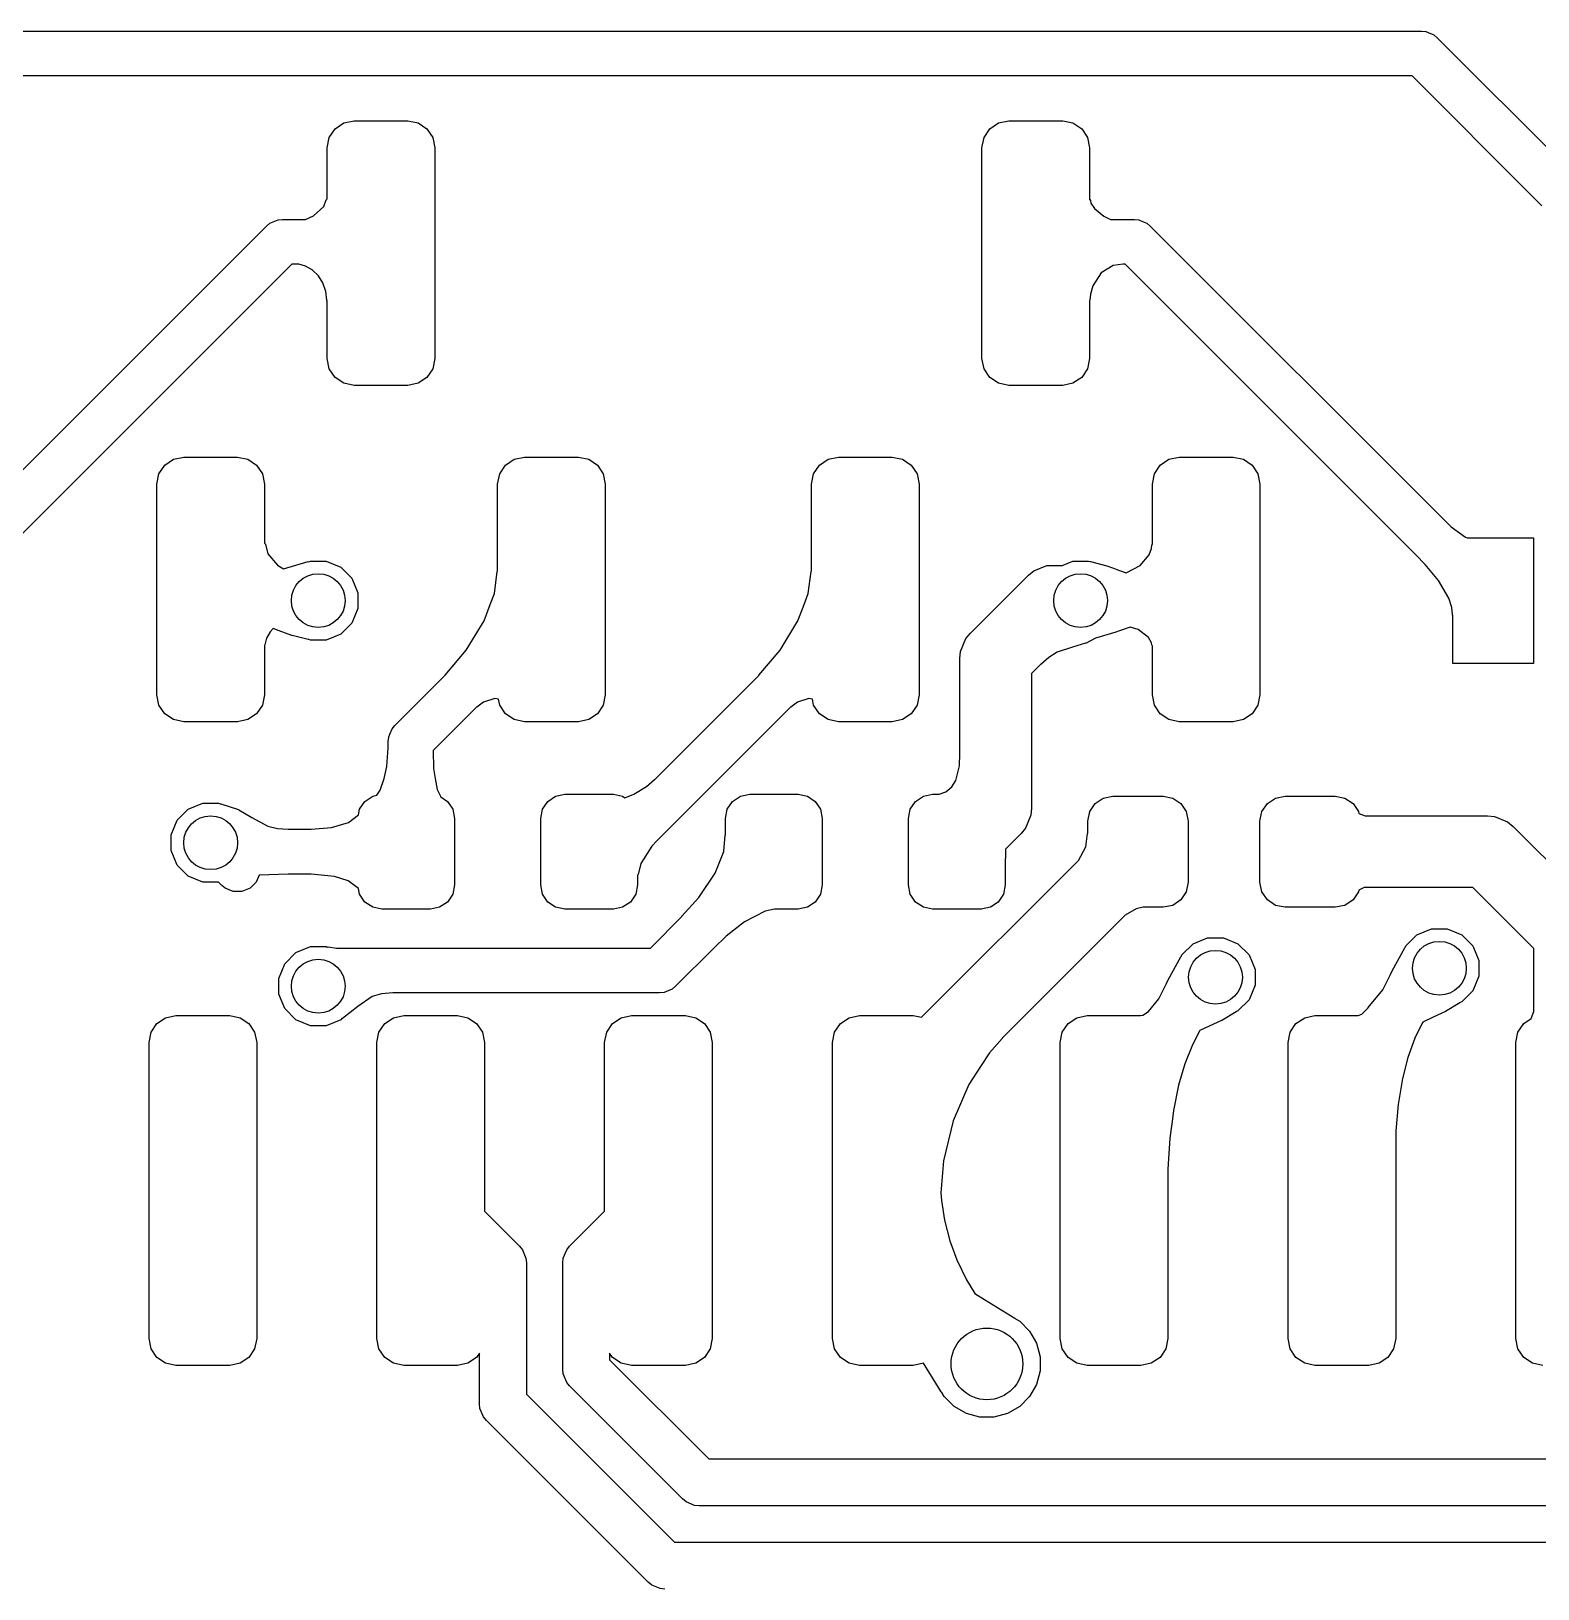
# Model space of a CAD drawing. Extents: x 89 to 178, y -115 to -57.
# Drawn here: x 158.55 to 166.95, y -96.06 to -87.38 of the extents above; entities that cross this region are included whole.
import ezdxf

# ---------------------------------------------------------------- set-up
doc = ezdxf.new("R2010")
doc.units = 0
doc.layers.add('BLACK', color=7, linetype='CONTINUOUS')

msp = doc.modelspace()

# ---------------------------------------------------------------- linework, layer by layer
at = {"layer": 'BLACK', "linetype": 'CONTINUOUS'}
for p, q in [((154.635772, -87.375), (166.3, -87.375)), ((166.3, -87.375), (166.324386, -87.377402)), ((166.324386, -87.377402), (166.324387, -87.377402)), ((166.324387, -87.377402), (166.337584, -87.382868)), ((166.337584, -87.382868), (166.369446, -87.396066)), ((166.369446, -87.396066), (166.369451, -87.396071)), ((166.369451, -87.396071), (166.388388, -87.411612)), ((166.388388, -87.411612), (167.085888, -88.109111)), ((166.248224, -87.625), (154.63711, -87.625)), ((166.918021, -88.294798), (166.248224, -87.625)), ((160.243934, -87.918934), (160.292597, -87.886418)), ((160.292597, -87.886418), (160.35, -87.875)), ((160.35, -87.875), (160.65, -87.875)), ((160.65, -87.875), (160.707403, -87.886418)), ((160.707403, -87.886418), (160.756066, -87.918934)), ((163.893934, -87.918934), (163.942597, -87.886418)), ((163.942597, -87.886418), (164, -87.875)), ((164, -87.875), (164.3, -87.875)), ((164.3, -87.875), (164.357403, -87.886418)), ((164.357403, -87.886418), (164.406066, -87.918934)), ((160.2, -88.025), (160.211418, -87.967597)), ((160.211418, -87.967597), (160.243934, -87.918934)), ((160.756066, -87.918934), (160.788582, -87.967597)), ((160.788582, -87.967597), (160.8, -88.025)), ((163.85, -88.025), (163.861418, -87.967597)), ((163.861418, -87.967597), (163.893934, -87.918934)), ((164.406066, -87.918934), (164.438582, -87.967597)), ((164.438582, -87.967597), (164.45, -88.025)), ((160.2, -88.309509), (160.2, -88.025)), ((160.8, -88.025), (160.8, -89.2)), ((163.85, -89.2), (163.85, -88.025)), ((164.45, -88.025), (164.45, -88.3132)), ((160.18169, -88.352641), (160.193854, -88.316287)), ((160.193854, -88.316287), (160.199728, -88.309529)), ((160.199728, -88.309529), (160.2, -88.309509)), ((164.45, -88.3132), (164.451139, -88.313644)), ((164.451139, -88.313644), (164.454483, -88.319629)), ((164.454483, -88.319629), (164.457429, -88.333313)), ((166.971531, -88.3491), (166.918021, -88.294798)), ((160.078009, -88.425), (160.123867, -88.404291)), ((160.123867, -88.404291), (160.18169, -88.352641)), ((164.457429, -88.333313), (164.457429, -88.333314)), ((164.457429, -88.333314), (164.457429, -88.333315)), ((164.457429, -88.333315), (164.45743, -88.333316)), ((164.45743, -88.333316), (164.477423, -88.364237)), ((164.477423, -88.364237), (164.52886, -88.405985)), ((164.52886, -88.405985), (164.567334, -88.425)), ((158.21885, -90.104373), (159.861612, -88.461612)), ((159.861612, -88.461612), (159.880548, -88.446071)), ((159.880548, -88.446071), (159.880554, -88.446066)), ((159.880554, -88.446066), (159.917806, -88.430636)), ((159.917806, -88.430636), (159.925613, -88.427402)), ((159.925613, -88.427402), (159.925614, -88.427402)), ((159.925614, -88.427402), (159.95, -88.425)), ((159.95, -88.425), (160.078009, -88.425)), ((164.567334, -88.425), (164.7, -88.425)), ((164.7, -88.425), (164.724386, -88.427402)), ((164.724386, -88.427402), (164.724387, -88.427402)), ((164.724387, -88.427402), (164.732194, -88.430636)), ((164.732194, -88.430636), (164.769446, -88.446066)), ((164.769446, -88.446066), (164.769451, -88.446071)), ((164.769451, -88.446071), (164.788388, -88.461612)), ((164.788388, -88.461612), (166.435843, -90.109067)), ((160.001776, -88.675), (158.349939, -90.326836)), ((160.041188, -88.675), (160.001776, -88.675)), ((160.078119, -88.685243), (160.041188, -88.675)), ((160.078122, -88.685244), (160.078119, -88.685243)), ((160.078127, -88.685247), (160.078122, -88.685244)), ((160.116121, -88.70665), (160.078127, -88.685247)), ((160.150517, -88.739589), (160.116121, -88.70665)), ((160.175053, -88.77845), (160.150517, -88.739589)), ((164.514493, -88.723103), (164.467831, -88.794803)), ((164.5145, -88.723096), (164.514493, -88.723103)), ((164.581756, -88.681528), (164.5145, -88.723096)), ((164.581764, -88.681525), (164.581756, -88.681528)), ((164.636421, -88.675), (164.581764, -88.681525)), ((164.648224, -88.675), (164.636421, -88.675)), ((166.267976, -90.294752), (164.648224, -88.675)), ((160.192206, -88.827338), (160.175053, -88.77845)), ((160.197424, -88.875004), (160.192206, -88.827338)), ((164.454729, -88.842218), (164.452045, -88.874178)), ((164.467831, -88.794803), (164.454729, -88.842218)), ((160.2, -88.880541), (160.197424, -88.875004)), ((160.2, -89.2), (160.2, -88.880541)), ((164.452045, -88.874178), (164.45, -88.87814)), ((164.45, -88.87814), (164.45, -89.2)), ((160.211418, -89.257403), (160.2, -89.2)), ((160.243934, -89.306066), (160.211418, -89.257403)), ((160.788582, -89.257403), (160.756066, -89.306066)), ((160.8, -89.2), (160.788582, -89.257403)), ((163.861418, -89.257403), (163.85, -89.2)), ((163.893934, -89.306066), (163.861418, -89.257403)), ((164.438582, -89.257403), (164.406066, -89.306066)), ((164.45, -89.2), (164.438582, -89.257403)), ((160.292597, -89.338582), (160.243934, -89.306066)), ((160.35, -89.35), (160.292597, -89.338582)), ((160.65, -89.35), (160.35, -89.35)), ((160.707403, -89.338582), (160.65, -89.35)), ((160.756066, -89.306066), (160.707403, -89.338582)), ((163.942597, -89.338582), (163.893934, -89.306066)), ((164, -89.35), (163.942597, -89.338582)), ((164.3, -89.35), (164, -89.35)), ((164.357403, -89.338582), (164.3, -89.35)), ((164.406066, -89.306066), (164.357403, -89.338582)), ((159.261418, -89.842597), (159.293934, -89.793934)), ((159.293934, -89.793934), (159.342597, -89.761418)), ((159.342597, -89.761418), (159.4, -89.75)), ((159.4, -89.75), (159.7, -89.75)), ((159.7, -89.75), (159.757403, -89.761418)), ((159.757403, -89.761418), (159.806066, -89.793934)), ((159.806066, -89.793934), (159.838582, -89.842597)), ((161.161418, -89.842597), (161.193934, -89.793934)), ((161.193934, -89.793934), (161.242597, -89.761418)), ((161.242597, -89.761418), (161.3, -89.75)), ((161.3, -89.75), (161.6, -89.75)), ((161.6, -89.75), (161.657403, -89.761418)), ((161.657403, -89.761418), (161.706066, -89.793934)), ((161.706066, -89.793934), (161.738582, -89.842597)), ((162.911418, -89.842597), (162.943934, -89.793934)), ((162.943934, -89.793934), (162.992597, -89.761418)), ((162.992597, -89.761418), (163.05, -89.75)), ((163.05, -89.75), (163.35, -89.75)), ((163.35, -89.75), (163.407403, -89.761418)), ((163.407403, -89.761418), (163.456066, -89.793934)), ((163.456066, -89.793934), (163.488582, -89.842597)), ((164.811418, -89.842597), (164.843934, -89.793934)), ((164.843934, -89.793934), (164.892597, -89.761418)), ((164.892597, -89.761418), (164.95, -89.75)), ((164.95, -89.75), (165.25, -89.75)), ((165.25, -89.75), (165.307403, -89.761418)), ((165.307403, -89.761418), (165.356066, -89.793934)), ((165.356066, -89.793934), (165.388582, -89.842597)), ((159.25, -89.9), (159.261418, -89.842597)), ((159.838582, -89.842597), (159.85, -89.9)), ((161.15, -89.9), (161.161418, -89.842597)), ((161.738582, -89.842597), (161.75, -89.9)), ((162.9, -89.9), (162.911418, -89.842597)), ((163.488582, -89.842597), (163.5, -89.9)), ((164.8, -89.9), (164.811418, -89.842597)), ((165.388582, -89.842597), (165.4, -89.9)), ((159.25, -91.075), (159.25, -89.9)), ((159.85, -89.9), (159.85, -90.23027)), ((161.15, -90.384512), (161.15, -89.9)), ((161.75, -89.9), (161.75, -91.075)), ((162.9, -90.384512), (162.9, -89.9)), ((163.5, -89.9), (163.5, -91.075)), ((164.8, -90.235059), (164.8, -89.9)), ((165.4, -89.9), (165.4, -91.075)), ((166.435843, -90.109067), (166.465115, -90.137911)), ((166.465115, -90.137911), (166.465118, -90.137913)), ((166.465118, -90.137913), (166.465119, -90.137914)), ((166.465119, -90.137914), (166.544803, -90.196847)), ((159.85, -90.23027), (159.852164, -90.231296)), ((159.852164, -90.231296), (159.854819, -90.236233)), ((159.854819, -90.236233), (159.868354, -90.288904)), ((164.797423, -90.239703), (164.8, -90.235059)), ((166.544803, -90.196847), (166.544804, -90.196847)), ((166.544804, -90.196847), (166.544807, -90.196849)), ((166.544807, -90.196849), (166.555402, -90.2)), ((166.555402, -90.2), (166.925, -90.2)), ((166.925, -90.2), (166.925, -90.9)), ((159.868354, -90.288904), (159.868355, -90.288905)), ((159.868355, -90.288905), (159.923512, -90.353289)), ((164.731132, -90.354526), (164.781862, -90.294897)), ((164.781862, -90.294897), (164.795233, -90.258855)), ((164.795233, -90.258855), (164.797423, -90.239703)), ((166.321531, -90.3491), (166.267976, -90.294752)), ((159.923512, -90.353289), (159.95654, -90.372816)), ((159.95654, -90.372816), (160.093907, -90.332881)), ((160.093907, -90.332881), (160.096779, -90.333197)), ((160.096779, -90.333197), (160.106105, -90.329335)), ((160.106105, -90.329335), (160.193895, -90.329335)), ((160.193895, -90.329335), (160.275003, -90.362931)), ((160.275003, -90.362931), (160.337081, -90.425009)), ((161.13172, -90.509856), (161.148046, -90.387879)), ((161.148046, -90.387879), (161.15, -90.384512)), ((162.88172, -90.509856), (162.898046, -90.387879)), ((162.898046, -90.387879), (162.9, -90.384512)), ((163.785579, -90.731579), (164.108579, -90.408579)), ((164.108579, -90.408579), (164.138886, -90.383706)), ((164.138886, -90.383706), (164.210982, -90.353843)), ((164.210982, -90.353843), (164.289018, -90.353843)), ((164.289018, -90.353843), (164.292941, -90.355468)), ((164.292941, -90.355468), (164.356105, -90.329305)), ((164.356105, -90.329305), (164.443895, -90.329305)), ((164.443895, -90.329305), (164.452327, -90.332797)), ((164.452327, -90.332797), (164.455238, -90.332232)), ((164.455238, -90.332232), (164.455814, -90.332364)), ((164.455814, -90.332364), (164.545659, -90.355422)), ((164.545659, -90.355422), (164.546827, -90.355788)), ((164.546827, -90.355788), (164.577149, -90.367058)), ((164.577149, -90.367058), (164.617312, -90.381986)), ((164.617312, -90.381986), (164.654254, -90.39513)), ((164.654254, -90.39513), (164.731132, -90.354526)), ((166.394813, -90.437051), (166.321531, -90.3491)), ((160.337081, -90.425009), (160.370677, -90.506117)), ((166.451959, -90.536423), (166.394813, -90.437051)), ((160.370677, -90.506117), (160.370677, -90.593907)), ((161.074145, -90.662197), (161.108476, -90.571358)), ((161.108476, -90.571358), (161.131719, -90.50986)), ((161.131719, -90.50986), (161.13172, -90.509856)), ((162.824145, -90.662197), (162.858476, -90.571358)), ((162.858476, -90.571358), (162.881719, -90.50986)), ((162.881719, -90.50986), (162.88172, -90.509856)), ((166.468865, -90.589137), (166.451959, -90.536423)), ((160.370677, -90.593907), (160.337081, -90.675015)), ((160.974852, -90.825657), (161.074145, -90.662197)), ((162.724852, -90.825657), (162.824145, -90.662197)), ((166.468866, -90.589147), (166.468865, -90.589137)), ((166.473255, -90.627824), (166.468866, -90.589147)), ((166.474054, -90.630941), (166.473255, -90.627824)), ((166.475, -90.631894), (166.474054, -90.630941)), ((166.475, -90.9), (166.475, -90.631894)), ((159.880904, -90.723744), (159.861025, -90.759655)), ((159.898849, -90.70597), (159.880904, -90.723744)), ((159.93269, -90.71801), (159.898849, -90.70597)), ((160.003173, -90.744206), (159.93269, -90.71801)), ((160.004341, -90.744572), (160.003173, -90.744206)), ((160.094185, -90.76763), (160.004341, -90.744572)), ((160.275003, -90.737093), (160.193895, -90.770689)), ((160.337081, -90.675015), (160.275003, -90.737093)), ((163.760706, -90.761886), (163.785579, -90.731579)), ((164.595752, -90.726511), (164.483064, -90.75927)), ((164.596811, -90.726147), (164.595752, -90.726511)), ((164.617282, -90.718002), (164.596811, -90.726147)), ((164.676794, -90.698093), (164.617282, -90.718002)), ((164.720519, -90.711799), (164.676794, -90.698093)), ((164.720522, -90.711801), (164.720519, -90.711799)), ((164.778527, -90.755564), (164.720522, -90.711801)), ((164.778529, -90.755566), (164.778527, -90.755564)), ((164.794313, -90.784815), (164.778529, -90.755566)), ((159.852491, -90.795966), (159.85, -90.799428)), ((159.85, -90.799428), (159.85, -91.075)), ((159.861022, -90.759663), (159.852491, -90.795966)), ((159.861025, -90.759655), (159.861022, -90.759663)), ((160.094761, -90.767762), (160.094185, -90.76763)), ((160.097672, -90.767195), (160.094761, -90.767762)), ((160.106105, -90.770689), (160.097672, -90.767195)), ((160.193895, -90.770689), (160.106105, -90.770689)), ((160.856435, -90.965526), (160.974852, -90.825657)), ((162.606435, -90.965526), (162.724852, -90.825657)), ((163.727, -90.873), (163.730843, -90.833982)), ((163.730843, -90.833982), (163.760706, -90.761886)), ((164.269132, -90.837946), (164.222826, -90.86658)), ((164.353833, -90.810043), (164.269132, -90.837946)), ((164.427906, -90.788215), (164.353833, -90.810043)), ((164.430074, -90.787332), (164.427906, -90.788215)), ((164.483064, -90.75927), (164.430074, -90.787332)), ((164.796151, -90.796302), (164.794313, -90.784815)), ((164.799856, -90.803131), (164.796151, -90.796302)), ((164.8, -90.803182), (164.799856, -90.803131)), ((164.8, -91.075), (164.8, -90.803182)), ((163.727, -91.401638), (163.727, -90.873)), ((164.176199, -90.906642), (164.127, -90.955842)), ((164.177734, -90.906122), (164.176199, -90.906642)), ((164.222826, -90.86658), (164.177734, -90.906122)), ((166.925, -90.9), (166.475, -90.9)), ((160.576612, -91.246612), (160.855705, -90.967518)), ((160.855705, -90.967518), (160.856435, -90.965526)), ((162.026141, -91.547082), (162.605705, -90.967518)), ((162.605705, -90.967518), (162.606435, -90.965526)), ((164.127, -90.955842), (164.127, -91.708)), ((159.261418, -91.132403), (159.25, -91.075)), ((159.85, -91.075), (159.838582, -91.132403)), ((161.133869, -91.094942), (161.071152, -91.115664)), ((161.133873, -91.094941), (161.133869, -91.094942)), ((161.15478, -91.099034), (161.133873, -91.094941)), ((161.161418, -91.132403), (161.15478, -91.099034)), ((161.75, -91.075), (161.738582, -91.132403)), ((162.883869, -91.094942), (162.821152, -91.115664)), ((162.883873, -91.094941), (162.883869, -91.094942)), ((162.90478, -91.099034), (162.883873, -91.094941)), ((162.911418, -91.132403), (162.90478, -91.099034)), ((163.5, -91.075), (163.488582, -91.132403)), ((164.811418, -91.132403), (164.8, -91.075)), ((165.4, -91.075), (165.388582, -91.132403)), ((159.293934, -91.181066), (159.261418, -91.132403)), ((159.342597, -91.213582), (159.293934, -91.181066)), ((159.806066, -91.181066), (159.757403, -91.213582)), ((159.838582, -91.132403), (159.806066, -91.181066)), ((161.031898, -91.144878), (160.790202, -91.386573)), ((161.034407, -91.144191), (161.031898, -91.144878)), ((161.071152, -91.115664), (161.034407, -91.144191)), ((161.193934, -91.181066), (161.161418, -91.132403)), ((161.242597, -91.213582), (161.193934, -91.181066)), ((161.706066, -91.181066), (161.657403, -91.213582)), ((161.738582, -91.132403), (161.706066, -91.181066)), ((162.781897, -91.144878), (162.036827, -91.889948)), ((162.784407, -91.144191), (162.781897, -91.144878)), ((162.821152, -91.115664), (162.784407, -91.144191)), ((162.943934, -91.181066), (162.911418, -91.132403)), ((162.992597, -91.213582), (162.943934, -91.181066)), ((163.456066, -91.181066), (163.407403, -91.213582)), ((163.488582, -91.132403), (163.456066, -91.181066)), ((164.843934, -91.181066), (164.811418, -91.132403)), ((164.892597, -91.213582), (164.843934, -91.181066)), ((165.356066, -91.181066), (165.307403, -91.213582)), ((165.388582, -91.132403), (165.356066, -91.181066)), ((159.4, -91.225), (159.342597, -91.213582)), ((159.7, -91.225), (159.4, -91.225)), ((159.757403, -91.213582), (159.7, -91.225)), ((160.548987, -91.294717), (160.561066, -91.265554)), ((160.561066, -91.265554), (160.561071, -91.265548)), ((160.561071, -91.265548), (160.576612, -91.246612)), ((161.3, -91.225), (161.242597, -91.213582)), ((161.6, -91.225), (161.3, -91.225)), ((161.657403, -91.213582), (161.6, -91.225)), ((163.05, -91.225), (162.992597, -91.213582)), ((163.35, -91.225), (163.05, -91.225)), ((163.407403, -91.213582), (163.35, -91.225)), ((164.95, -91.225), (164.892597, -91.213582)), ((165.25, -91.225), (164.95, -91.225)), ((165.307403, -91.213582), (165.25, -91.225)), ((160.54, -91.335), (160.542402, -91.310614)), ((160.54, -91.369323), (160.54, -91.335)), ((160.542402, -91.310614), (160.542934, -91.30933)), ((160.542934, -91.30933), (160.548987, -91.294717)), ((160.531799, -91.475376), (160.539227, -91.370869)), ((160.539227, -91.370869), (160.54, -91.369323)), ((160.790202, -91.386573), (160.792568, -91.486378)), ((163.724362, -91.471914), (163.726917, -91.40182)), ((163.726917, -91.40182), (163.727, -91.401638)), ((160.517945, -91.542285), (160.531799, -91.475376)), ((160.792568, -91.486378), (160.801917, -91.542282)), ((163.704332, -91.552471), (163.724362, -91.471914)), ((160.476772, -91.635614), (160.494387, -91.606695)), ((160.494387, -91.606695), (160.494389, -91.606692)), ((160.494389, -91.606692), (160.517945, -91.542285)), ((160.801917, -91.542282), (160.812168, -91.603578)), ((160.812168, -91.603578), (160.812168, -91.603579)), ((160.812168, -91.603579), (160.832275, -91.644027)), ((161.908296, -91.629263), (161.979538, -91.585691)), ((161.979538, -91.585691), (162.02431, -91.547672)), ((162.02431, -91.547672), (162.026141, -91.547082)), ((163.611352, -91.63), (163.649449, -91.615682)), ((163.649449, -91.615682), (163.68234, -91.587809)), ((163.68234, -91.587809), (163.704332, -91.552471)), ((159.362919, -91.774997), (159.424997, -91.712919)), ((159.424997, -91.712919), (159.506105, -91.679323)), ((159.506105, -91.679323), (159.593895, -91.679323)), ((159.593895, -91.679323), (159.603509, -91.683305)), ((159.603509, -91.683305), (159.605087, -91.682999)), ((159.605087, -91.682999), (159.606332, -91.683325)), ((159.606332, -91.683325), (159.704402, -91.714886)), ((160.380276, -91.713338), (160.409541, -91.669541)), ((160.409541, -91.669541), (160.453338, -91.640276)), ((160.453338, -91.640276), (160.476772, -91.635614)), ((160.832275, -91.644027), (160.870459, -91.669541)), ((160.870459, -91.669541), (160.899724, -91.713338)), ((161.400276, -91.713338), (161.429541, -91.669541)), ((161.429541, -91.669541), (161.473338, -91.640276)), ((161.473338, -91.640276), (161.525, -91.63)), ((161.525, -91.63), (161.795, -91.63)), ((161.795, -91.63), (161.846662, -91.640276)), ((161.846662, -91.640276), (161.859301, -91.648721)), ((161.859301, -91.648721), (161.908296, -91.629263)), ((162.430276, -91.713338), (162.459541, -91.669541)), ((162.459541, -91.669541), (162.503338, -91.640276)), ((162.503338, -91.640276), (162.555, -91.63)), ((162.555, -91.63), (162.825, -91.63)), ((162.825, -91.63), (162.876662, -91.640276)), ((162.876662, -91.640276), (162.920459, -91.669541)), ((162.920459, -91.669541), (162.949724, -91.713338)), ((163.450276, -91.713338), (163.479541, -91.669541)), ((163.479541, -91.669541), (163.523338, -91.640276)), ((163.523338, -91.640276), (163.575, -91.63)), ((163.575, -91.63), (163.611352, -91.63)), ((164.127, -91.708), (164.123157, -91.747018)), ((164.450657, -91.726424), (164.481005, -91.681005)), ((164.481005, -91.681005), (164.526424, -91.650657)), ((164.526424, -91.650657), (164.58, -91.64)), ((164.58, -91.64), (164.86, -91.64)), ((164.86, -91.64), (164.913576, -91.650657)), ((164.913576, -91.650657), (164.958995, -91.681005)), ((164.958995, -91.681005), (164.989343, -91.726424)), ((165.410657, -91.726424), (165.441005, -91.681005)), ((165.441005, -91.681005), (165.486424, -91.650657)), ((165.486424, -91.650657), (165.54, -91.64)), ((165.54, -91.64), (165.82, -91.64)), ((165.82, -91.64), (165.873576, -91.650657)), ((165.873576, -91.650657), (165.918995, -91.681005)), ((165.918995, -91.681005), (165.949343, -91.726424)), ((159.329323, -91.856105), (159.362919, -91.774997)), ((159.704402, -91.714886), (159.706802, -91.715969)), ((159.706802, -91.715969), (159.778898, -91.758948)), ((159.778898, -91.758948), (159.869339, -91.807702)), ((160.223818, -91.815512), (160.319202, -91.786498)), ((160.319202, -91.786498), (160.374122, -91.744274)), ((160.374122, -91.744274), (160.380276, -91.713338)), ((160.899724, -91.713338), (160.91, -91.765)), ((160.91, -91.765), (160.91, -92.135)), ((161.39, -91.765), (161.400276, -91.713338)), ((161.39, -92.135), (161.39, -91.765)), ((162.42, -91.765), (162.430276, -91.713338)), ((162.42, -91.855434), (162.42, -91.765)), ((162.949724, -91.713338), (162.96, -91.765)), ((162.96, -91.765), (162.96, -92.135)), ((163.44, -91.765), (163.450276, -91.713338)), ((163.44, -92.135), (163.44, -91.765)), ((164.123157, -91.747018), (164.093294, -91.819114)), ((164.44, -91.78), (164.450657, -91.726424)), ((164.44, -91.845746), (164.44, -91.78)), ((164.989343, -91.726424), (165, -91.78)), ((165, -91.78), (165, -92.12)), ((165.4, -91.78), (165.410657, -91.726424)), ((165.4, -92.12), (165.4, -91.78)), ((165.949343, -91.726424), (165.951307, -91.736302)), ((165.951307, -91.736302), (165.986358, -91.75)), ((165.986358, -91.75), (166.669239, -91.75)), ((166.669239, -91.75), (166.708257, -91.753843)), ((166.708257, -91.753843), (166.780353, -91.783706)), ((166.780353, -91.783706), (166.81066, -91.808579)), ((159.329323, -91.943895), (159.329323, -91.856105)), ((159.869339, -91.807702), (159.922826, -91.820338)), ((159.922826, -91.820338), (159.982223, -91.824275)), ((159.982223, -91.824275), (159.98369, -91.825)), ((159.98369, -91.825), (160.109002, -91.825)), ((160.109002, -91.825), (160.110803, -91.824172)), ((160.110803, -91.824172), (160.223818, -91.815512)), ((162.410205, -91.949054), (162.41857, -91.858151)), ((162.41857, -91.858151), (162.42, -91.855434)), ((164.068422, -91.849421), (163.981688, -91.936154)), ((164.093294, -91.819114), (164.068422, -91.849421)), ((164.428659, -91.92214), (164.438054, -91.84914)), ((164.438054, -91.84914), (164.44, -91.845746)), ((166.81066, -91.808579), (167.267922, -92.26584)), ((159.362919, -92.025003), (159.329323, -91.943895)), ((162.009013, -91.919217), (161.94806, -92.014855)), ((162.036827, -91.889948), (162.009013, -91.919217)), ((162.362189, -92.069987), (162.410205, -91.949054)), ((163.981688, -91.936154), (163.980354, -91.987727)), ((164.387623, -91.999533), (164.428659, -91.92214)), ((159.424997, -92.087081), (159.362919, -92.025003)), ((161.948059, -92.014857), (161.933454, -92.076568)), ((161.94806, -92.014855), (161.948059, -92.014857)), ((163.513757, -92.8734), (164.387623, -91.999533)), ((163.980354, -91.987727), (163.98, -91.988522)), ((163.98, -91.988522), (163.98, -92.135)), ((159.506105, -92.120677), (159.424997, -92.087081)), ((159.593895, -92.120677), (159.506105, -92.120677)), ((159.593898, -92.120675), (159.593895, -92.120677)), ((159.611606, -92.138383), (159.593898, -92.120675)), ((159.630548, -92.153928), (159.611606, -92.138383)), ((159.803928, -92.119441), (159.769441, -92.153928)), ((159.820037, -92.080549), (159.803928, -92.119441)), ((159.981823, -92.075363), (159.820037, -92.080549)), ((159.982661, -92.075), (159.981823, -92.075363)), ((160.108801, -92.075), (159.982661, -92.075)), ((160.110642, -92.075966), (160.108801, -92.075)), ((160.241257, -92.087824), (160.110642, -92.075966)), ((160.241262, -92.087825), (160.241257, -92.087824)), ((160.317468, -92.112657), (160.241262, -92.087825)), ((160.374107, -92.15565), (160.317468, -92.112657)), ((160.91, -92.135), (160.899724, -92.186662)), ((161.400276, -92.186662), (161.39, -92.135)), ((161.93, -92.135), (161.919724, -92.186662)), ((161.933454, -92.076568), (161.93, -92.081354)), ((161.93, -92.081354), (161.93, -92.135)), ((162.271492, -92.205364), (162.362189, -92.069987)), ((162.96, -92.135), (162.949724, -92.186662)), ((163.450276, -92.186662), (163.44, -92.135)), ((163.98, -92.135), (163.969724, -92.186662)), ((165, -92.12), (164.989343, -92.173576)), ((165.410657, -92.173576), (165.4, -92.12)), ((159.675608, -92.172592), (159.630548, -92.153928)), ((159.724381, -92.172592), (159.675608, -92.172592)), ((159.769441, -92.153928), (159.724381, -92.172592)), ((160.380276, -92.186662), (160.374107, -92.15565)), ((160.409541, -92.230459), (160.380276, -92.186662)), ((160.453338, -92.259724), (160.409541, -92.230459)), ((160.870459, -92.230459), (160.826662, -92.259724)), ((160.899724, -92.186662), (160.870459, -92.230459)), ((161.429541, -92.230459), (161.400276, -92.186662)), ((161.473338, -92.259724), (161.429541, -92.230459)), ((161.890459, -92.230459), (161.846662, -92.259724)), ((161.919724, -92.186662), (161.890459, -92.230459)), ((162.177637, -92.309753), (162.271492, -92.205364)), ((162.920459, -92.230459), (162.876662, -92.259724)), ((162.949724, -92.186662), (162.920459, -92.230459)), ((163.479541, -92.230459), (163.450276, -92.186662)), ((163.523338, -92.259724), (163.479541, -92.230459)), ((163.940459, -92.230459), (163.896662, -92.259724)), ((163.969724, -92.186662), (163.940459, -92.230459)), ((164.958995, -92.218995), (164.913576, -92.249343)), ((164.989343, -92.173576), (164.958995, -92.218995)), ((165.441005, -92.218995), (165.410657, -92.173576)), ((165.486424, -92.249343), (165.441005, -92.218995)), ((165.918995, -92.218995), (165.873576, -92.249343)), ((165.949343, -92.173576), (165.918995, -92.218995)), ((165.951038, -92.165052), (165.949343, -92.173576)), ((165.980488, -92.15), (165.951038, -92.165052)), ((166.586397, -92.15), (165.980488, -92.15)), ((166.9265, -92.490103), (166.586397, -92.15)), ((160.505, -92.27), (160.453338, -92.259724)), ((160.775, -92.27), (160.505, -92.27)), ((160.826662, -92.259724), (160.775, -92.27)), ((161.525, -92.27), (161.473338, -92.259724)), ((161.795, -92.27), (161.525, -92.27)), ((161.846662, -92.259724), (161.795, -92.27)), ((162.001224, -92.487), (162.177118, -92.311105)), ((162.177118, -92.311105), (162.177637, -92.309753)), ((162.641064, -92.281951), (162.526112, -92.34105)), ((162.641069, -92.28195), (162.641064, -92.281951)), ((162.693449, -92.27), (162.641069, -92.28195)), ((162.825, -92.27), (162.693449, -92.27)), ((162.876662, -92.259724), (162.825, -92.27)), ((163.575, -92.27), (163.523338, -92.259724)), ((163.845, -92.27), (163.575, -92.27)), ((163.896662, -92.259724), (163.845, -92.27)), ((164.648638, -92.304204), (163.963332, -92.989509)), ((164.709322, -92.269358), (164.648638, -92.304204)), ((164.749566, -92.26), (164.709322, -92.269358)), ((164.86, -92.26), (164.749566, -92.26)), ((164.913576, -92.249343), (164.86, -92.26)), ((165.54, -92.26), (165.486424, -92.249343)), ((165.82, -92.26), (165.54, -92.26)), ((165.873576, -92.249343), (165.82, -92.26)), ((162.526112, -92.34105), (162.424634, -92.420811)), ((166.274997, -92.412919), (166.356105, -92.379323)), ((166.356105, -92.379323), (166.443895, -92.379323)), ((166.443895, -92.379323), (166.525003, -92.412919)), ((160.024997, -92.512919), (160.106105, -92.479323)), ((160.106105, -92.479323), (160.193895, -92.479323)), ((160.193895, -92.479323), (160.200037, -92.481867)), ((160.200037, -92.481867), (160.204743, -92.480789)), ((160.204743, -92.480789), (160.2507, -92.487)), ((160.2507, -92.487), (162.001224, -92.487)), ((162.354628, -92.487147), (162.141388, -92.700388)), ((162.355265, -92.486902), (162.354628, -92.487147)), ((162.424626, -92.420817), (162.355265, -92.486902)), ((162.424634, -92.420811), (162.424626, -92.420817)), ((164.964941, -92.524997), (165.027019, -92.462919)), ((165.027019, -92.462919), (165.108127, -92.429323)), ((165.108127, -92.429323), (165.195917, -92.429323)), ((165.195917, -92.429323), (165.277025, -92.462919)), ((165.277025, -92.462919), (165.339103, -92.524997)), ((166.136761, -92.61359), (166.206801, -92.486129)), ((166.206801, -92.486129), (166.209056, -92.484321)), ((166.209056, -92.484321), (166.212919, -92.474997)), ((166.212919, -92.474997), (166.274997, -92.412919)), ((166.525003, -92.412919), (166.587081, -92.474997)), ((166.587081, -92.474997), (166.620677, -92.556105)), ((166.9265, -92.840392), (166.9265, -92.490103)), ((159.929323, -92.656105), (159.962919, -92.574997)), ((159.962919, -92.574997), (160.024997, -92.512919)), ((164.888783, -92.66359), (164.958823, -92.536129)), ((164.958823, -92.536129), (164.961078, -92.534321)), ((164.961078, -92.534321), (164.964941, -92.524997)), ((165.339103, -92.524997), (165.372699, -92.606105)), ((166.620677, -92.556105), (166.620677, -92.643895)), ((159.929323, -92.743895), (159.929323, -92.656105)), ((164.879567, -92.684858), (164.888304, -92.66457)), ((164.888304, -92.66457), (164.888783, -92.66359)), ((165.372699, -92.606105), (165.372699, -92.693895)), ((166.084697, -92.7208), (166.127545, -92.634858)), ((166.127545, -92.634858), (166.136282, -92.61457)), ((166.136282, -92.61457), (166.136761, -92.61359)), ((166.620677, -92.643895), (166.587081, -92.725003)), ((159.962919, -92.825003), (159.929323, -92.743895)), ((160.503194, -92.74207), (160.45086, -92.756878)), ((160.566506, -92.737744), (160.503194, -92.74207)), ((160.568142, -92.737), (160.566506, -92.737744)), ((162.053, -92.737), (160.568142, -92.737)), ((162.077386, -92.734598), (162.053, -92.737)), ((162.077387, -92.734598), (162.077386, -92.734598)), ((162.091471, -92.728764), (162.077387, -92.734598)), ((162.122446, -92.715934), (162.091471, -92.728764)), ((162.122451, -92.715928), (162.122446, -92.715934)), ((162.141388, -92.700388), (162.122451, -92.715928)), ((164.836719, -92.7708), (164.879567, -92.684858)), ((165.372699, -92.693895), (165.339103, -92.775003)), ((166.003304, -92.818545), (166.084697, -92.7208)), ((166.587081, -92.725003), (166.525003, -92.787081)), ((160.024997, -92.887081), (159.962919, -92.825003)), ((160.370347, -92.813279), (160.284886, -92.87943)), ((160.450858, -92.756879), (160.370347, -92.813279)), ((160.45086, -92.756878), (160.450858, -92.756879)), ((164.746048, -92.861163), (164.778607, -92.840586)), ((164.778607, -92.840586), (164.836719, -92.7708)), ((165.268591, -92.840574), (165.266934, -92.843032)), ((165.277025, -92.837081), (165.268591, -92.840574)), ((165.339103, -92.775003), (165.277025, -92.837081)), ((165.968262, -92.854961), (166.002524, -92.820699)), ((166.002524, -92.820699), (166.003304, -92.818545)), ((166.433501, -92.841135), (166.365115, -92.872466)), ((166.434585, -92.840568), (166.433501, -92.841135)), ((166.514411, -92.793346), (166.434585, -92.840568)), ((166.514912, -92.793032), (166.514411, -92.793346)), ((166.516569, -92.790574), (166.514912, -92.793032)), ((166.525003, -92.787081), (166.516569, -92.790574)), ((166.912591, -92.879765), (166.9265, -92.840392)), ((159.217918, -92.956597), (159.250434, -92.907934)), ((159.250434, -92.907934), (159.299097, -92.875418)), ((159.299097, -92.875418), (159.3565, -92.864)), ((159.3565, -92.864), (159.6565, -92.864)), ((159.6565, -92.864), (159.713903, -92.875418)), ((159.713903, -92.875418), (159.762566, -92.907934)), ((159.762566, -92.907934), (159.795082, -92.956597)), ((160.106105, -92.920677), (160.024997, -92.887081)), ((160.193895, -92.920677), (160.106105, -92.920677)), ((160.275003, -92.887081), (160.193895, -92.920677)), ((160.281818, -92.880265), (160.275003, -92.887081)), ((160.284886, -92.87943), (160.281818, -92.880265)), ((160.487918, -92.956597), (160.520434, -92.907934)), ((160.520434, -92.907934), (160.569097, -92.875418)), ((160.569097, -92.875418), (160.6265, -92.864)), ((160.6265, -92.864), (160.9265, -92.864)), ((160.9265, -92.864), (160.983903, -92.875418)), ((160.983903, -92.875418), (161.032566, -92.907934)), ((161.032566, -92.907934), (161.065082, -92.956597)), ((161.757918, -92.956597), (161.790434, -92.907934)), ((161.790434, -92.907934), (161.839097, -92.875418)), ((161.839097, -92.875418), (161.8965, -92.864)), ((161.8965, -92.864), (162.1965, -92.864)), ((162.1965, -92.864), (162.253903, -92.875418)), ((162.253903, -92.875418), (162.302566, -92.907934)), ((162.302566, -92.907934), (162.335082, -92.956597)), ((163.027918, -92.956597), (163.060434, -92.907934)), ((163.060434, -92.907934), (163.109097, -92.875418)), ((163.109097, -92.875418), (163.1665, -92.864)), ((163.1665, -92.864), (163.4665, -92.864)), ((163.4665, -92.864), (163.513757, -92.8734)), ((164.297918, -92.956597), (164.330434, -92.907934)), ((164.330434, -92.907934), (164.379097, -92.875418)), ((164.379097, -92.875418), (164.4365, -92.864)), ((164.4365, -92.864), (164.734249, -92.864)), ((164.734249, -92.864), (164.746048, -92.861163)), ((165.117137, -92.922466), (165.064003, -92.947715)), ((165.185523, -92.891135), (165.117137, -92.922466)), ((165.186607, -92.890568), (165.185523, -92.891135)), ((165.266433, -92.843346), (165.186607, -92.890568)), ((165.266934, -92.843032), (165.266433, -92.843346)), ((165.567918, -92.956597), (165.600434, -92.907934)), ((165.600434, -92.907934), (165.649097, -92.875418)), ((165.649097, -92.875418), (165.7065, -92.864)), ((165.7065, -92.864), (165.929702, -92.864)), ((165.929702, -92.864), (165.930447, -92.863708)), ((165.930447, -92.863708), (165.946524, -92.863268)), ((165.946524, -92.863268), (165.946525, -92.863267)), ((165.946525, -92.863267), (165.946528, -92.863267)), ((165.946528, -92.863267), (165.968262, -92.854961)), ((166.303987, -92.905823), (166.262803, -92.989979)), ((166.308063, -92.899577), (166.303987, -92.905823)), ((166.365115, -92.872466), (166.308063, -92.899577)), ((166.837918, -92.956597), (166.870434, -92.907934)), ((166.870434, -92.907934), (166.912591, -92.879765)), ((159.2065, -93.014), (159.217918, -92.956597)), ((159.2065, -94.664), (159.2065, -93.014)), ((159.795082, -92.956597), (159.8065, -93.014)), ((159.8065, -93.014), (159.8065, -94.664)), ((160.4765, -93.014), (160.487918, -92.956597)), ((160.4765, -94.664), (160.4765, -93.014)), ((161.065082, -92.956597), (161.0765, -93.014)), ((161.0765, -93.014), (161.0765, -93.954366)), ((161.7465, -93.014), (161.757918, -92.956597)), ((161.7465, -93.954366), (161.7465, -93.014)), ((162.335082, -92.956597), (162.3465, -93.014)), ((162.3465, -93.014), (162.3465, -94.664)), ((163.0165, -93.014), (163.027918, -92.956597)), ((163.0165, -94.664), (163.0165, -93.014)), ((163.962755, -92.991033), (163.892391, -93.070514)), ((163.963332, -92.989509), (163.962755, -92.991033)), ((164.2865, -93.014), (164.297918, -92.956597)), ((164.2865, -94.664), (164.2865, -93.014)), ((165.064003, -92.947715), (165.023043, -93.0263)), ((165.5565, -93.014), (165.567918, -92.956597)), ((165.5565, -94.664), (165.5565, -93.014)), ((166.262799, -92.989989), (166.22441, -93.096566)), ((166.262803, -92.989979), (166.262799, -92.989989)), ((166.8265, -93.014), (166.837918, -92.956597)), ((166.8265, -94.664), (166.8265, -93.014)), ((163.892382, -93.070527), (163.841698, -93.148468)), ((163.892386, -93.070522), (163.892382, -93.070527)), ((163.892391, -93.070514), (163.892386, -93.070522)), ((165.023043, -93.0263), (164.980829, -93.133484)), ((166.22441, -93.096566), (166.194313, -93.214534)), ((163.841698, -93.148468), (163.77732, -93.247469)), ((164.980827, -93.133489), (164.94638, -93.252216)), ((164.980829, -93.133484), (164.980827, -93.133489)), ((163.777317, -93.247474), (163.68976, -93.451431)), ((163.77732, -93.247469), (163.777317, -93.247474)), ((164.94638, -93.252216), (164.917579, -93.393837)), ((166.194313, -93.214534), (166.170078, -93.359336)), ((166.170076, -93.359354), (166.1565, -93.506185)), ((166.170078, -93.359336), (166.170076, -93.359354)), ((164.917576, -93.393856), (164.908237, -93.466513)), ((164.917577, -93.393848), (164.917576, -93.393856)), ((164.917579, -93.393837), (164.917577, -93.393848)), ((163.689756, -93.451442), (163.635191, -93.67408)), ((163.68976, -93.451431), (163.689756, -93.451442)), ((164.908237, -93.466513), (164.897951, -93.546542)), ((166.1565, -93.506185), (166.1565, -94.664)), ((164.897951, -93.546542), (164.887103, -93.719279)), ((163.635191, -93.67408), (163.621201, -93.851317)), ((164.887103, -93.719279), (164.886547, -93.886874)), ((163.621201, -93.851317), (163.624002, -93.895354)), ((161.0765, -93.954366), (161.271661, -94.149527)), ((161.551339, -94.149527), (161.7465, -93.954366)), ((163.624002, -93.895354), (163.624003, -93.895364)), ((163.624003, -93.895364), (163.641636, -94.005146)), ((164.886547, -93.886874), (164.8865, -93.886986)), ((164.8865, -93.886986), (164.8865, -94.664)), ((163.641636, -94.005146), (163.671673, -94.119911)), ((163.671673, -94.119911), (163.710816, -94.226383)), ((161.271661, -94.149527), (161.287897, -94.169311)), ((161.287897, -94.169311), (161.307391, -94.216374)), ((161.307391, -94.216374), (161.3099, -94.241844)), ((161.5131, -94.241844), (161.515609, -94.216374)), ((161.515609, -94.216374), (161.535103, -94.169311)), ((161.535103, -94.169311), (161.551339, -94.149527)), ((163.710816, -94.226383), (163.764253, -94.337444)), ((161.3099, -94.241844), (161.3099, -94.974586)), ((161.5131, -94.836336), (161.5131, -94.241844)), ((163.764253, -94.337444), (163.810575, -94.414036)), ((163.810575, -94.414036), (163.863713, -94.446756)), ((163.863713, -94.446756), (164.033922, -94.549901)), ((164.033922, -94.549901), (164.037134, -94.554276)), ((164.037134, -94.554276), (164.060303, -94.567653)), ((164.060303, -94.567653), (164.115681, -94.623031)), ((159.217918, -94.721403), (159.2065, -94.664)), ((159.8065, -94.664), (159.795082, -94.721403)), ((160.487918, -94.721403), (160.4765, -94.664)), ((162.3465, -94.664), (162.335082, -94.721403)), ((163.027918, -94.721403), (163.0165, -94.664)), ((164.115681, -94.623031), (164.154839, -94.690854)), ((164.297918, -94.721403), (164.2865, -94.664)), ((164.8865, -94.664), (164.875082, -94.721403)), ((165.567918, -94.721403), (165.5565, -94.664)), ((166.1565, -94.664), (166.145082, -94.721403)), ((166.837918, -94.721403), (166.8265, -94.664)), ((159.250434, -94.770066), (159.217918, -94.721403)), ((159.795082, -94.721403), (159.762566, -94.770066)), ((160.520434, -94.770066), (160.487918, -94.721403)), ((161.048788, -94.745788), (161.032566, -94.770066)), ((161.048788, -95.028664), (161.048788, -94.745788)), ((161.790434, -94.770066), (161.774212, -94.745788)), ((161.774212, -94.745788), (161.774212, -94.782258)), ((162.335082, -94.721403), (162.302566, -94.770066)), ((163.060434, -94.770066), (163.027918, -94.721403)), ((164.154839, -94.690854), (164.175108, -94.766501)), ((164.330434, -94.770066), (164.297918, -94.721403)), ((164.875082, -94.721403), (164.842566, -94.770066)), ((165.600434, -94.770066), (165.567918, -94.721403)), ((166.145082, -94.721403), (166.112566, -94.770066)), ((166.870434, -94.770066), (166.837918, -94.721403)), ((159.299097, -94.802582), (159.250434, -94.770066)), ((159.3565, -94.814), (159.299097, -94.802582)), ((159.6565, -94.814), (159.3565, -94.814)), ((159.713903, -94.802582), (159.6565, -94.814)), ((159.762566, -94.770066), (159.713903, -94.802582)), ((160.569097, -94.802582), (160.520434, -94.770066)), ((160.6265, -94.814), (160.569097, -94.802582)), ((160.9265, -94.814), (160.6265, -94.814)), ((160.983903, -94.802582), (160.9265, -94.814)), ((161.032566, -94.770066), (160.983903, -94.802582)), ((161.515609, -94.861806), (161.5131, -94.836336)), ((161.774212, -94.782258), (162.327742, -95.335788)), ((161.839097, -94.802582), (161.790434, -94.770066)), ((161.8965, -94.814), (161.839097, -94.802582)), ((162.1965, -94.814), (161.8965, -94.814)), ((162.253903, -94.802582), (162.1965, -94.814)), ((162.302566, -94.770066), (162.253903, -94.802582)), ((163.109097, -94.802582), (163.060434, -94.770066)), ((163.1665, -94.814), (163.109097, -94.802582)), ((163.4665, -94.814), (163.1665, -94.814)), ((163.523903, -94.802582), (163.4665, -94.814)), ((163.524945, -94.801885), (163.523903, -94.802582)), ((163.621917, -94.961906), (163.524945, -94.801885)), ((164.175108, -94.766501), (164.175108, -94.844817)), ((164.379097, -94.802582), (164.330434, -94.770066)), ((164.4365, -94.814), (164.379097, -94.802582)), ((164.7365, -94.814), (164.4365, -94.814)), ((164.793903, -94.802582), (164.7365, -94.814)), ((164.842566, -94.770066), (164.793903, -94.802582)), ((165.649097, -94.802582), (165.600434, -94.770066)), ((165.7065, -94.814), (165.649097, -94.802582)), ((166.0065, -94.814), (165.7065, -94.814)), ((166.063903, -94.802582), (166.0065, -94.814)), ((166.112566, -94.770066), (166.063903, -94.802582)), ((166.919097, -94.802582), (166.870434, -94.770066)), ((166.9765, -94.814), (166.919097, -94.802582)), ((161.535103, -94.908869), (161.515609, -94.861806)), ((161.551339, -94.928653), (161.535103, -94.908869)), ((164.154839, -94.920464), (164.115681, -94.988287)), ((164.175108, -94.844817), (164.154839, -94.920464)), ((161.3099, -94.974586), (162.135414, -95.8001)), ((162.181347, -95.558661), (161.551339, -94.928653)), ((163.622174, -94.96231), (163.621917, -94.961906)), ((163.626257, -94.965058), (163.622174, -94.96231)), ((163.639669, -94.988287), (163.626257, -94.965058)), ((163.695047, -95.043665), (163.639669, -94.988287)), ((164.115681, -94.988287), (164.060303, -95.043665)), ((161.051297, -95.054134), (161.048788, -95.028664)), ((161.070791, -95.101197), (161.051297, -95.054134)), ((163.76287, -95.082823), (163.695047, -95.043665)), ((163.838517, -95.103092), (163.76287, -95.082823)), ((163.99248, -95.082823), (163.916833, -95.103092)), ((164.060303, -95.043665), (163.99248, -95.082823)), ((161.087027, -95.120981), (161.070791, -95.101197)), ((161.989019, -96.022973), (161.087027, -95.120981)), ((163.916833, -95.103092), (163.838517, -95.103092)), ((162.327742, -95.335788), (168.996909, -95.335788)), ((162.201131, -95.574897), (162.181347, -95.558661)), ((162.248194, -95.594391), (162.201131, -95.574897)), ((162.273664, -95.5969), (162.248194, -95.594391)), ((169.241656, -95.5969), (162.273664, -95.5969)), ((162.135414, -95.8001), (169.241656, -95.8001)), ((162.008803, -96.039209), (161.989019, -96.022973)), ((162.055866, -96.058703), (162.008803, -96.039209)), ((162.081336, -96.061212), (162.055866, -96.058703))]:
    msp.add_line(p, q, dxfattribs=at)
at = {"layer": 'BLACK'}
for centre, radius in [((160.15, -90.550012), 0.15), ((164.4, -90.549982), 0.15), ((159.55, -91.9), 0.15), ((166.4, -92.6), 0.15), ((160.15, -92.7), 0.15), ((165.152022, -92.65), 0.15), ((163.877675, -94.805659), 0.2)]:
    msp.add_circle(centre, radius, dxfattribs=at)
at = {"layer": 'WHITE'}
for centre, radius in [((160.15, -90.550012), 0.15), ((164.4, -90.549982), 0.15), ((159.55, -91.9), 0.15), ((166.4, -92.6), 0.15), ((160.15, -92.7), 0.15), ((165.152022, -92.65), 0.15), ((163.877675, -94.805659), 0.2)]:
    msp.add_circle(centre, radius, dxfattribs=at)

doc.saveas('drawing.dxf')
